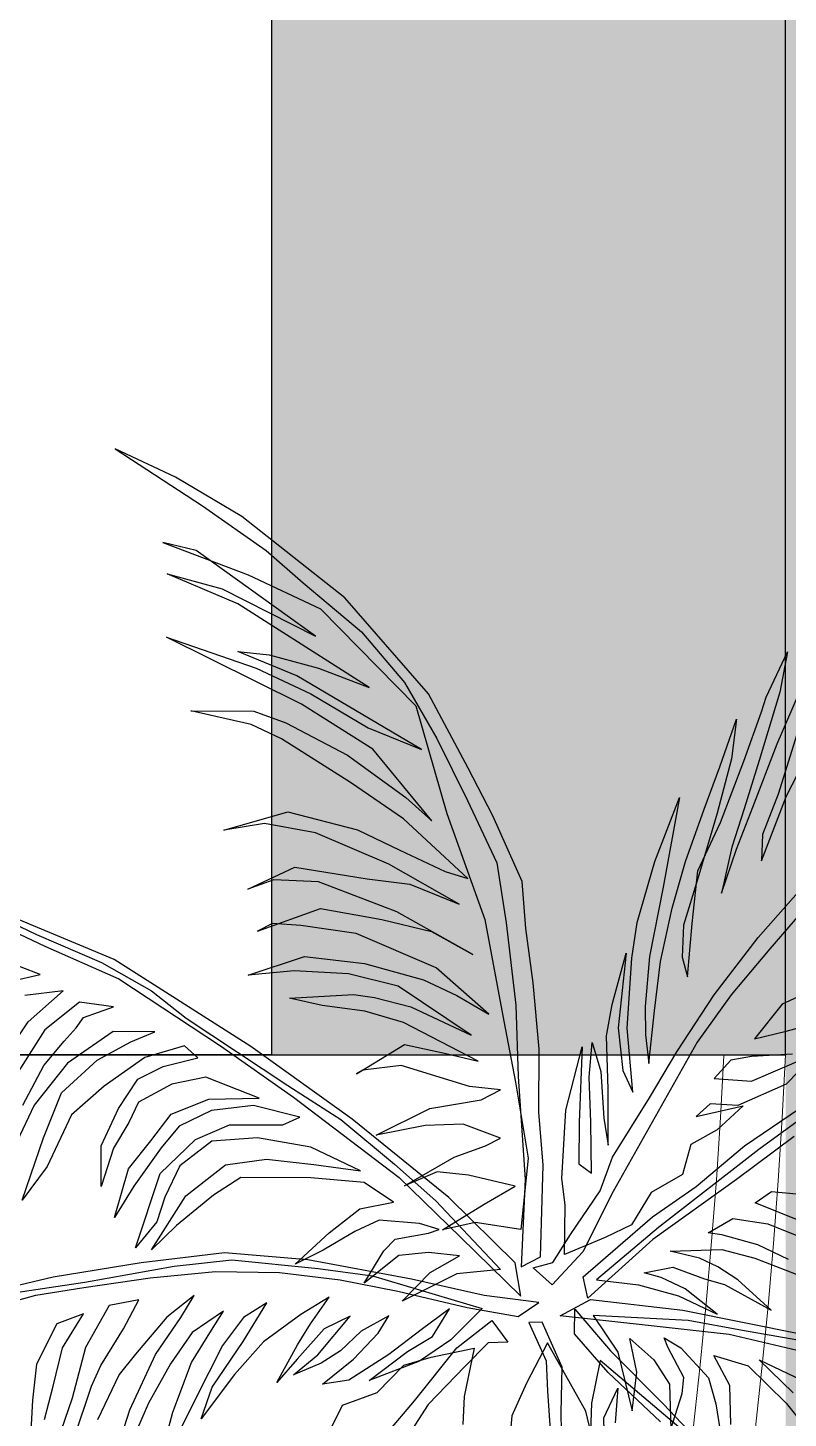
# Model space of a CAD drawing. Header units: millimetres. Extents: x 2508 to 2607, y 837 to 997.
# Drawn here: x 2546.15 to 2547.629, y 849.211 to 851.917 of the extents above; entities that cross this region are included whole.
import ezdxf

# ---------------------------------------------------------------- set-up
doc = ezdxf.new("R2010")
doc.units = ezdxf.units.MM
doc.linetypes.add('DASHED', pattern=[19.05, 12.7, -6.35])
doc.layers.add('pergolas', color=24, linetype='Continuous')
doc.layers.add('PISO EST', color=250, linetype='Continuous', lineweight=0)

# ---------------------------------------------------------------- blocks, each defined once
blk = doc.blocks.new('A-19')
at = {"color": 1}
for points in [[(0.0015, 0.0278), (-0.0009, 0.1149), (0.0033, 0.1653), (0.003, 0.2253), (0.0087, 0.2883), (0.0156, 0.3399), (0.0192, 0.3846), (0.0468, 0.4471), (0.0704, 0.4926), (0.1082, 0.5631), (0.1877, 0.6544), (0.2856, 0.7318), (0.3487, 0.7691), (0.4059, 0.796), (0.3228, 0.7418), (0.2623, 0.6993), (0.2272, 0.6687), (0.1717, 0.6222), (0.131, 0.5739), (0.1002, 0.5207), (0.071, 0.4617), (0.0431, 0.4023), (0.0344, 0.3455), (0.0252, 0.267), (0.0228, 0.1992), (0.0162, 0.1014), (0.02, 0.0183), (0.0015, 0.0278), (0.0015, 0.0278)], [(-0.1021, 0.179), (-0.1281, 0.2227), (-0.1634, 0.277), (-0.2052, 0.3315), (-0.2743, 0.4096)], [(-0.2566, 0.3674), (-0.2163, 0.3208), (-0.1795, 0.2769), (-0.1474, 0.2318), (-0.0676, 0.0899), (-0.0385, 0.0327), (-0.0096, 0.0011), (0.0086, 0.0172), (-0.01, 0.0224), (-0.0268, 0.0489), (-0.055, 0.0905), (-0.0668, 0.1225), (-0.1021, 0.179), (-0.1021, 0.179)], [(0.0257, 0.022), (0.0889, 0.0841), (0.1807, 0.1586), (0.2771, 0.2277), (0.4069, 0.3105), (0.5049, 0.3513), (0.6099, 0.3954), (0.6794, 0.4121), (0.7275, 0.4219), (0.7794, 0.4281), (0.7229, 0.4089), (0.6345, 0.3888), (0.5741, 0.371), (0.4729, 0.3233), (0.4026, 0.2923), (0.3058, 0.2284), (0.2364, 0.1795), (0.1359, 0.1031), (0.0776, 0.0465), (0.0202, -0.0096), (0.0257, 0.022), (0.0257, 0.022)], [(-0.039, 0.0087), (-0.1047, 0.0659), (-0.1462, 0.0947), (-0.1923, 0.1332), (-0.2446, 0.1688)], [(-0.2396, 0.1421), (-0.1848, 0.1013), (-0.1052, 0.0442), (-0.0434, -0.0116), (-0.039, 0.0087), (-0.039, 0.0087)], [(0.0228, -0.0288), (0.0033, -0.0157), (0.0551, -0.0089), (0.1244, 0.0065), (0.2228, 0.0249), (0.3021, 0.0316), (0.3811, 0.022), (0.4649, 0.0086), (0.5278, -0.0063), (0.6172, -0.0289), (0.6912, -0.0563), (0.7454, -0.0904), (0.7812, -0.1299)], [(0.7723, -0.1377), (0.7432, -0.1054), (0.7103, -0.0835), (0.6604, -0.0582), (0.6056, -0.0417), (0.5695, -0.0332), (0.4813, -0.0087), (0.4357, -0.0015), (0.3728, 0.0078), (0.3107, 0.014), (0.2496, 0.0129), (0.1922, 0.006), (0.1373, -0.005), (0.0714, -0.0205), (0.0228, -0.0288), (0.0228, -0.0288)], [(-0.046, -0.0129), (-0.1337, -0.023), (-0.2487, -0.0461), (-0.3646, -0.076), (-0.5106, -0.1245), (-0.6036, -0.1737), (-0.7053, -0.227), (-0.7619, -0.2688), (-0.7997, -0.3006), (-0.8383, -0.3371), (-0.7871, -0.3043), (-0.715, -0.2499), (-0.6637, -0.2149), (-0.5616, -0.1668), (-0.4939, -0.1327), (-0.383, -0.0987), (-0.3015, -0.0753), (-0.1777, -0.0459), (-0.0979, -0.0373), (-0.0172, -0.0283), (-0.046, -0.0129), (-0.046, -0.0129)], [(-0.0307, -0.0454), (-0.031, -0.0219), (-0.065, -0.0616), (-0.1153, -0.1122), (-0.1835, -0.1842)], [(-0.1126, -0.1292), (-0.0628, -0.0821), (-0.0307, -0.0454), (-0.0307, -0.0454)], [(-0.0191, -0.172), (-0.018, -0.1205), (-0.0191, -0.0772), (0, -0.0344), (0.0126, -0.0348), (-0.0036, -0.0712), (-0.0051, -0.0999), (-0.0079, -0.1416)], [(0.2266, -0.2333), (0.1215, -0.109), (0.0813, -0.0588), (0.0478, -0.0327), (0.0328, -0.0533), (0.0514, -0.0541), (0.0737, -0.0764), (0.1084, -0.1125), (0.1269, -0.1411)]]:
    blk.add_lwpolyline(points, dxfattribs=at)
at = {"color": 8}
for points in [[(0.0203, 0.0539), (0.0636, 0.0603), (0.0947, 0.0535), (0.0553, 0.0779), (0.0256, 0.0951), (0.0702, 0.1054), (0.0999, 0.1087), (0.1309, 0.0953), (0.0837, 0.1225), (0.0539, 0.1332), (0.0397, 0.1405), (0.0753, 0.154), (0.1114, 0.1528), (0.1577, 0.1435), (0.1069, 0.169), (0.058, 0.1771), (0.0395, 0.1866), (0.0691, 0.1899), (0.134, 0.2097), (0.1704, 0.2054), (0.1764, 0.2018), (0.131, 0.2298), (0.0929, 0.2215), (0.061, 0.214), (0.1319, 0.2506), (0.1687, 0.2615), (0.2093, 0.2667), (0.2403, 0.2738), (0.1795, 0.2774), (0.1594, 0.2744), (0.1248, 0.2656), (0.0676, 0.2386), (0.137, 0.2853), (0.1843, 0.2969), (0.2357, 0.2996), (0.2795, 0.2955), (0.226, 0.3133), (0.1688, 0.3068), (0.1128, 0.2911), (0.0811, 0.2762), (0.0507, 0.2586), (0.1009, 0.3027), (0.1769, 0.3353), (0.2293, 0.3428), (0.2563, 0.3448), (0.2705, 0.3375), (0.2109, 0.3589), (0.1524, 0.3485), (0.1051, 0.337), (0.0659, 0.3152), (0.1382, 0.3558), (0.2128, 0.3845), (0.2551, 0.3862), (0.2797, 0.3773), (0.2353, 0.3984), (0.1663, 0.3873), (0.1258, 0.3822), (0.0788, 0.3632), (0.1458, 0.4013), (0.2156, 0.431), (0.2641, 0.4399), (0.3027, 0.4334), (0.2418, 0.4509), (0.1757, 0.4337), (0.1352, 0.4146), (0.0921, 0.3943), (0.0706, 0.3874), (0.132, 0.4442), (0.1824, 0.4788), (0.2477, 0.5203), (0.2767, 0.534), (0.334, 0.5471), (0.274, 0.5467), (0.2437, 0.5357), (0.1851, 0.5048), (0.1298, 0.4647), (0.1049, 0.4423), (0.1609, 0.5106), (0.2289, 0.5534), (0.357, 0.617), (0.2719, 0.5877), (0.22, 0.5632), (0.1653, 0.5309), (0.1148, 0.5103), (0.2334, 0.5803), (0.2892, 0.6034), (0.2595, 0.6001), (0.2127, 0.5877), (0.1644, 0.5692), (0.2894, 0.6486), (0.3566, 0.6771), (0.3041, 0.6631), (0.2156, 0.6181), (0.3288, 0.6995), (0.3608, 0.707), (0.2796, 0.6762), (0.2109, 0.6439), (0.1201, 0.5516), (0.0908, 0.4495), (0.0545, 0.3486), (0.0366, 0.252), (0.0253, 0.1939), (0.0132, 0.1215), (0.0203, 0.0539), (0.0203, 0.0539)], [(-0.0211, 0.0301), (-0.0218, 0.0771), (-0.0186, 0.1022), (-0.0223, 0.1672), (-0.0379, 0.2276), (-0.0352, 0.1557), (-0.0348, 0.1161), (-0.0467, 0.1072), (-0.0461, 0.156), (-0.0447, 0.1986), (-0.0474, 0.2317), (-0.0558, 0.204), (-0.0586, 0.1597), (-0.0627, 0.1341), (-0.0628, 0.1868), (-0.0611, 0.2381), (-0.0666, 0.2678), (-0.0798, 0.3164), (-0.0723, 0.2457), (-0.0767, 0.205), (-0.0863, 0.1843), (-0.0806, 0.2451), (-0.0851, 0.3117), (-0.0904, 0.3458), (-0.107, 0.4036), (-0.1304, 0.4646), (-0.1149, 0.3794), (-0.1021, 0.3134), (-0.0979, 0.2659), (-0.0981, 0.2389), (-0.1013, 0.2116), (-0.1067, 0.2618), (-0.1126, 0.3085), (-0.1236, 0.3592), (-0.1361, 0.4038), (-0.1541, 0.4534), (-0.1688, 0.4938), (-0.1848, 0.539), (-0.18, 0.5014), (-0.1664, 0.4498), (-0.1478, 0.3876), (-0.1344, 0.3433), (-0.133, 0.3128), (-0.1382, 0.2942), (-0.1427, 0.3448), (-0.148, 0.395), (-0.1696, 0.4407), (-0.1918, 0.4991), (-0.2085, 0.546), (-0.213, 0.5601), (-0.2333, 0.6032), (-0.226, 0.5647), (-0.2061, 0.4999), (-0.1919, 0.4539), (-0.1802, 0.4175), (-0.1703, 0.3737), (-0.1846, 0.4154), (-0.2002, 0.4553), (-0.2232, 0.5155), (-0.2488, 0.5744)], [(-0.2437, 0.5294), (-0.2243, 0.4676), (-0.2095, 0.4295), (-0.2083, 0.4042), (-0.2321, 0.4661), (-0.2584, 0.5172)], [(-0.265, 0.285), (-0.228, 0.268), (-0.2017, 0.2352), (-0.232, 0.2425), (-0.296, 0.2596)], [(-0.2378, 0.2204), (-0.1991, 0.2182), (-0.1792, 0.2147), (-0.1635, 0.1974), (-0.1988, 0.1947), (-0.2513, 0.2172)], [(-0.2672, 0.228), (-0.2319, 0.192), (-0.1858, 0.1718), (-0.1597, 0.1734), (-0.1464, 0.1613), (-0.191, 0.1715), (-0.1663, 0.1487), (-0.1414, 0.1346), (-0.1334, 0.1062), (-0.1037, 0.089), (-0.0849, 0.0581), (-0.0599, 0.0462), (-0.0211, 0.0301), (-0.0211, 0.0301)], [(0.0395, 0.0156), (0.0812, 0.0116), (0.1332, -0.0144), (0.1064, 0.0128), (0.0785, 0.0287), (0.1082, 0.0319), (0.1364, 0.0291), (0.1693, 0.0027), (0.1504, 0.0335), (0.1398, 0.0447), (0.1081, 0.0502), (0.0978, 0.0539), (0.1166, 0.0596), (0.155, 0.0626), (0.1782, 0.052), (0.2083, 0.034), (0.2349, 0.0207), (0.2026, 0.0506), (0.1735, 0.0735), (0.1415, 0.0799), (0.1693, 0.0984), (0.2199, 0.1029), (0.2864, 0.1031), (0.3126, 0.0864), (0.3476, 0.0577), (0.3714, 0.0346), (0.3387, 0.0858), (0.3011, 0.1154), (0.262, 0.1206), (0.2171, 0.1155), (0.1726, 0.1096), (0.2201, 0.132), (0.2708, 0.1409), (0.3142, 0.1377), (0.3446, 0.1144), (0.3587, 0.0845), (0.3664, 0.0612), (0.3867, 0.0364), (0.3631, 0.107), (0.3295, 0.1395), (0.2972, 0.1533), (0.2467, 0.1532), (0.2303, 0.1605), (0.2745, 0.1717), (0.3144, 0.1668), (0.345, 0.1522), (0.3623, 0.1314), (0.3881, 0.0951), (0.4065, 0.0651), (0.3932, 0.1115), (0.3721, 0.1381), (0.3526, 0.1633), (0.3169, 0.1777), (0.269, 0.1787), (0.3199, 0.1985), (0.352, 0.1921), (0.3838, 0.1748), (0.3929, 0.1555), (0.4076, 0.1312), (0.4194, 0.0948), (0.4194, 0.1335), (0.4028, 0.1687), (0.3843, 0.1966), (0.3602, 0.2089), (0.3273, 0.217), (0.3402, 0.2285), (0.3778, 0.2172), (0.4163, 0.1902), (0.4475, 0.1629), (0.4707, 0.1136), (0.4943, 0.0818), (0.474, 0.141), (0.4571, 0.1836), (0.423, 0.2148), (0.3912, 0.2321), (0.3684, 0.2417), (0.408, 0.2421), (0.4512, 0.212), (0.4829, 0.1721), (0.4991, 0.1378)], [(0.4938, 0.1719), (0.4738, 0.2097), (0.4543, 0.2328), (0.4429, 0.2457), (0.4361, 0.2554), (0.4076, 0.2656), (0.4399, 0.2701), (0.4728, 0.2437), (0.5064, 0.1907)], [(0.5143, 0.2127), (0.4887, 0.2512), (0.4554, 0.2806), (0.4918, 0.2763)], [(0.5048, 0.2899), (0.4771, 0.2962), (0.5135, 0.3102)], [(0.5413, 0.3631), (0.4806, 0.3344), (0.419, 0.3076), (0.3714, 0.2808), (0.3386, 0.2546), (0.2419, 0.1907), (0.1915, 0.1583), (0.1405, 0.116), (0.101, 0.0812), (0.0395, 0.0156), (0.0395, 0.0156)], [(-0.0517, 0.006), (-0.0914, 0.0012), (-0.1295, -0.0092), (-0.1664, -0.0266), (-0.1358, -0.0025), (-0.113, 0.0083), (-0.0968, 0.0127), (-0.1241, 0.0181), (-0.1543, 0.007), (-0.1732, 0.0014), (-0.2177, -0.0228), (-0.1861, 0.006), (-0.1671, 0.0182), (-0.1495, 0.0265), (-0.1215, 0.0333), (-0.1707, 0.0348), (-0.2022, 0.0264), (-0.2413, 0.0112)], [(-0.234, 0.0254), (-0.2049, 0.0391), (-0.1708, 0.0487), (-0.1577, 0.0506), (-0.1813, 0.0642), (-0.2145, 0.0593), (-0.2641, 0.0391)], [(-0.2466, 0.0614), (-0.2023, 0.079), (-0.2181, 0.0899), (-0.2552, 0.0864)], [(-0.2911, 0.192), (-0.2059, 0.13), (-0.1106, 0.0556), (-0.0517, 0.006), (-0.0517, 0.006)], [(0.0571, -0.0214), (0.0868, -0.051), (0.1166, -0.0715), (0.1645, -0.0899), (0.128, -0.0622), (0.1044, -0.0481), (0.0881, -0.0216), (0.1152, -0.0415), (0.1457, -0.065), (0.1837, -0.0895), (0.2089, -0.0934), (0.1793, -0.0694), (0.1561, -0.0448), (0.1459, -0.0283), (0.1721, -0.0429), (0.1917, -0.0617), (0.2102, -0.0732), (0.2365, -0.0843), (0.2134, -0.0655), (0.1826, -0.0285), (0.2073, -0.0407), (0.233, -0.0694), (0.2524, -0.0917), (0.2327, -0.0559), (0.2204, -0.036), (0.2024, -0.0105), (0.2296, -0.0269), (0.2651, -0.053), (0.2924, -0.0842), (0.3241, -0.1263), (0.3136, -0.0962), (0.2843, -0.0526), (0.2618, -0.0161), (0.284, -0.0299), (0.3039, -0.0565), (0.3299, -0.1079), (0.3533, -0.1551)], [(0.3706, -0.1924), (0.3511, -0.12), (0.3333, -0.0726), (0.3144, -0.042), (0.3031, -0.0238), (0.3329, -0.0443), (0.3535, -0.0739), (0.3743, -0.1113), (0.388, -0.1428)], [(0.407, -0.1643), (0.3919, -0.1176), (0.3676, -0.0652), (0.3434, -0.0298), (0.3307, -0.0091), (0.3569, -0.0295), (0.3867, -0.0648), (0.402, -0.084), (0.4229, -0.1271)], [(0.4449, -0.1443), (0.4283, -0.0951), (0.4196, -0.0754), (0.3981, -0.0406), (0.3834, -0.0131), (0.4118, -0.0184), (0.4342, -0.0584), (0.4468, -0.1066), (0.461, -0.1481)], [(0.4731, -0.1269), (0.465, -0.0953), (0.4561, -0.0586), (0.4361, -0.0263), (0.4614, -0.0358), (0.4806, -0.0743), (0.4845, -0.1085), (0.4869, -0.1493)], [(0.7976, -0.1621), (0.7618, -0.1133), (0.7386, -0.0923), (0.6687, -0.0531), (0.5901, -0.0296), (0.5153, -0.0083), (0.4348, 0.0037), (0.35, 0.0188), (0.2949, 0.0248), (0.2131, 0.0166), (0.1613, 0.0098), (0.0571, -0.0214), (0.0571, -0.0214)], [(-0.0485, -0.028), (-0.072, -0.0627), (-0.0854, -0.1185), (-0.0898, -0.0819), (-0.0834, -0.0499), (-0.1061, -0.0702), (-0.121, -0.0934), (-0.1224, -0.136), (-0.1329, -0.1022), (-0.1347, -0.087), (-0.1193, -0.0582), (-0.116, -0.0491), (-0.1319, -0.0587), (-0.1582, -0.0873), (-0.1649, -0.1119), (-0.1705, -0.1457)], [(-0.1793, -0.1316), (-0.1784, -0.0947), (-0.163, -0.0659), (-0.1958, -0.076), (-0.2319, -0.1113), (-0.2731, -0.163)], [(-0.2386, -0.1015), (-0.2061, -0.0701), (-0.2536, -0.0925)], [(-0.2558, -0.0537), (-0.1903, -0.0422), (-0.1387, -0.0329), (-0.0485, -0.028), (-0.0485, -0.028)], [(-0.005, -0.0541), (0.0149, -0.0923), (0.0289, -0.1233), (0.0344, -0.1838)], [(-0.0534, -0.1695), (-0.0415, -0.1191), (-0.005, -0.0541), (-0.005, -0.0541)], [(0.0646, -0.059), (0.0741, -0.105), (0.0755, -0.1317)], [(0.2024, -0.139), (0.1897, -0.1134), (0.1568, -0.1013), (0.1317, -0.0751), (0.1057, -0.0675), (0.0646, -0.059), (0.0646, -0.059)], [(-0.0552, -0.0709), (-0.047, -0.1112), (-0.0456, -0.1482)], [(-0.0592, -0.1513), (-0.0586, -0.1253), (-0.0719, -0.0971), (-0.0692, -0.1302)], [(-0.1382, -0.1413), (-0.0552, -0.0709), (-0.0552, -0.0709)]]:
    blk.add_lwpolyline(points, dxfattribs=at)

msp = doc.modelspace()

# ---------------------------------------------------------------- hatches: boundary and pattern name
at = {"layer": 'PISO EST', "lineweight": 0}
h = msp.add_hatch(dxfattribs=at)
h.set_pattern_fill('AR-HBONE', color=256, scale=0.0009, style=0)
h.set_pattern_definition([(45, (-142.90731, -102.22134), (1e-17, 0.129315688), [0.27432, -0.09144]), (135, (-142.842655, -102.15668), (1e-17, 0.129315688), [0.27432, -0.09144])])
h.paths.add_polyline_path([(2573.6739, 868.3243), (2573.6739, 867.3243), (2547.6239, 867.3243), (2547.6239, 849.9185), (2546.6239, 849.9185), (2546.6239, 868.3243)])
h = msp.add_hatch(dxfattribs=at)
h.set_pattern_fill('AR-CONC', color=256, scale=0.002, style=0)
h.set_pattern_definition([(50, (-142.9073, -102.22134), (0.364369338, -0.03187817), [0.0381, -0.4191]), (355, (-142.9073, -102.22134), (-0.07048565, 0.382113286), [0.03048, -0.33528]), (100.451, (-142.87695, -102.224), (0.293885003, 0.350233376), [0.03238, -0.35618]), (46.1842, (-142.9073, -102.11974), (0.54215808, -0.084084656), [0.05715, -0.62865]), (96.6356, (-142.86213, -102.12675), (0.47480847, 0.49485111), [0.04857, -0.53427]), (351.184, (-142.9073, -102.11974), (0.47480921, 0.49485024), [0.04572, -0.50292]), (21, (-142.8565, -102.14514), (0.30322976, -0.204531037), [0.0381, -0.4191]), (326, (-142.8565, -102.14514), (0.123604057, 0.36837593), [0.03048, -0.33528]), (71.4514, (-142.83124, -102.1622), (0.42683298, 0.163845715), [0.03238, -0.35618]), (37.5, (-142.90731, -102.22134), (0.0061772065, 0.169110078), [0, -0.331216, 0, -0.34036, 0, -0.33655]), (7.5, (-142.90731, -102.22134), (0.133639325, 0.20036115), [0, -0.194056, 0, -0.323596, 0, -0.12827]), (327.5, (-143.0206, -102.22134), (0.2711811903, -0.011457488), [0, -0.127, 0, -0.39624, 0, -0.52578]), (317.5, (-143.0714, -102.22134), (0.296258363, 0.050852982), [0, -0.1651, 0, -0.263144, 0, -0.37338])])
h.paths.add_polyline_path([(2551.6239, 861.4243), (2547.6239, 861.4243), (2547.6239, 866.3243), (2551.6239, 866.3243)])
h.paths.add_polyline_path([(2573.5239, 866.3243), (2547.6239, 866.3243), (2547.6239, 867.3243), (2573.5239, 867.3243)])
h.paths.add_polyline_path([(2547.6239, 861.4243), (2548.6239, 861.4243), (2548.6239, 849.1243), (2547.6239, 849.1243)])

# ---------------------------------------------------------------- linework, layer by layer
for p, q in [((2547.6239, 849.9185), (2547.6239, 865.9185)), ((2546.6239, 849.9185), (2547.6239, 849.9185))]:
    msp.add_line(p, q)
at = {"color": 196}
for p, q in [((2546.6239, 861.4243), (2546.6239, 849.9185)), ((2546.6239, 854.9185), (2546.6239, 849.9185)), ((2546.6239, 849.9185), (2541.6239, 849.9185))]:
    msp.add_line(p, q, dxfattribs=at)
at = {"color": 196, "linetype": 'DASHED', "ltscale": 0.7}
msp.add_line((2541.6239, 849.9185), (2546.6239, 849.9185), dxfattribs=at)
at = {"layer": 'PISO EST', "lineweight": 18}
msp.add_lwpolyline([(2573.6739, 868.3243), (2573.6739, 867.3243), (2547.6239, 867.3243), (2547.6239, 849.9185), (2546.6239, 849.9185), (2546.6239, 868.3243), (2573.6739, 868.3243)], dxfattribs=at)
at = {"layer": 'PISO EST', "color": 251}
for centre, radius, start, end in [((2536.7823, 850.4281), 10.8536, 277.55608, 357.3085), ((2536.763, 850.437), 10.7533, 277.731, 357.23092)]:
    msp.add_arc(centre, radius, start, end, dxfattribs=at)

# ---------------------------------------------------------------- block references
at = {"layer": 'pergolas', "xscale": -2.046488804899269, "yscale": 2.046488804899269, "zscale": 2.046488804899269}
msp.add_blockref('A-19', (2547.1506, 849.4686), dxfattribs=at)

doc.saveas('drawing.dxf')
